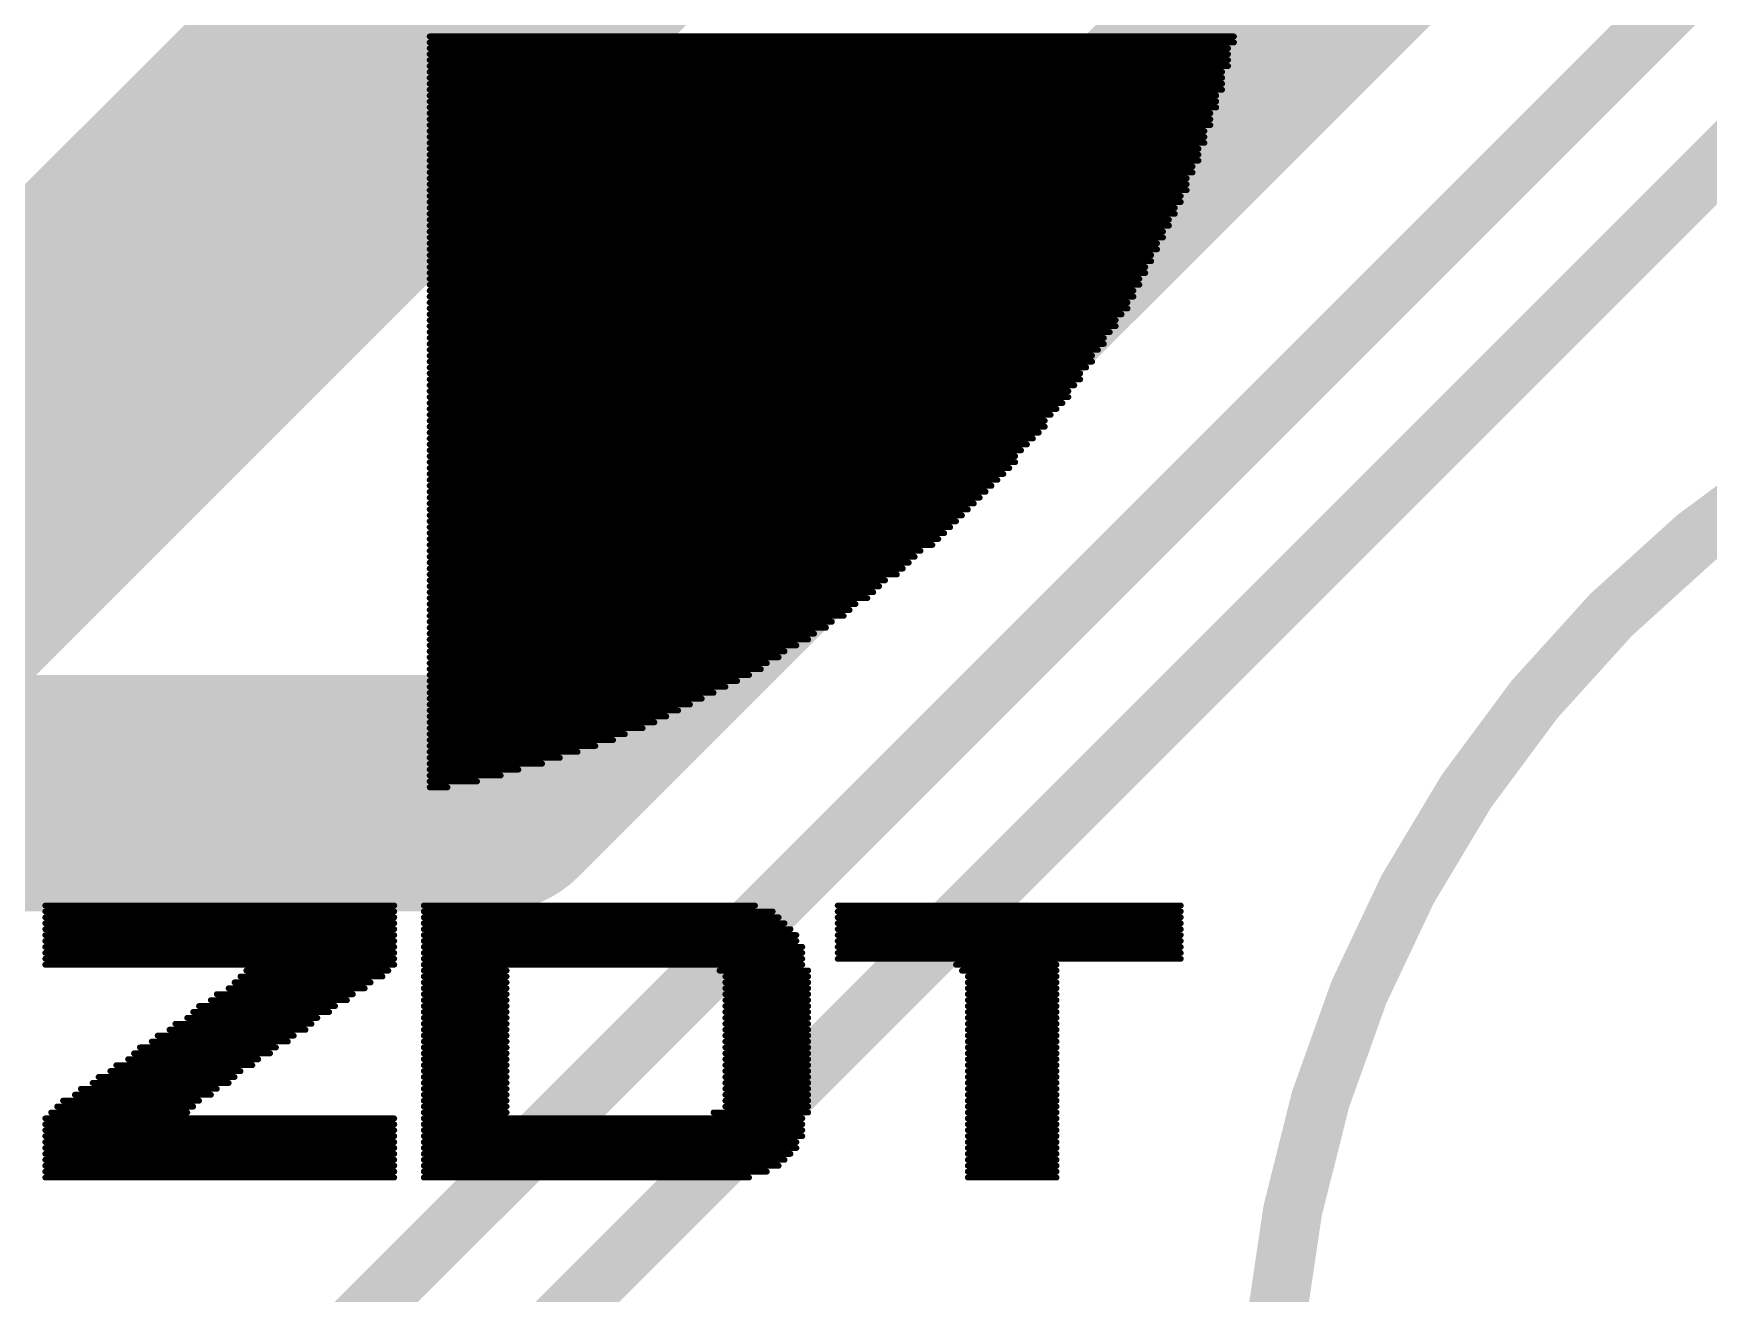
# Model space of a CAD drawing. Extents: x 1012 to 1122, y 1012 to 1122.
# Drawn here: x 1106.47 to 1113.67, y 1017.41 to 1022.82 of the extents above; entities that cross this region are included whole.
import ezdxf

# ---------------------------------------------------------------- set-up
doc = ezdxf.new("R2010")
doc.units = 0
doc.layers.get('0').update_dxf_attribs({"linetype": 'CONTINUOUS'})
for name, color, linetype in [('BOTTOMLAYER', 5, 'CONTINUOUS'), ('TOPLAYER', 1, 'CONTINUOUS'), ('TOPOVERLAY', 2, 'CONTINUOUS')]:
    doc.layers.add(name, color=color, linetype=linetype)

# ---------------------------------------------------------------- blocks, each defined once
blk = doc.blocks.new('LOGO_295')
at = {"layer": 'TOPOVERLAY', "const_width": 0.0254}
for points in [[(1.3716, -0.1778), (4.826, -0.1778)], [(1.3716, -0.2032), (4.826, -0.2032)], [(1.3716, -0.2286), (4.8006, -0.2286)], [(1.3716, -0.254), (4.8006, -0.254)], [(1.3716, -0.2794), (4.8006, -0.2794)], [(1.3716, -0.3048), (4.8006, -0.3048)], [(1.3716, -0.3302), (4.7752, -0.3302)], [(1.3716, -0.3556), (4.7752, -0.3556)], [(1.3716, -0.381), (4.7752, -0.381)], [(1.3716, -0.4064), (4.7752, -0.4064)], [(1.3716, -0.4318), (4.7498, -0.4318)], [(1.3716, -0.4572), (4.7498, -0.4572)], [(1.3716, -0.4826), (4.7498, -0.4826)], [(1.3716, -0.508), (4.7244, -0.508)], [(1.3716, -0.5334), (4.7244, -0.5334)], [(1.3716, -0.5588), (4.7244, -0.5588)], [(1.3716, -0.5842), (4.699, -0.5842)], [(1.3716, -0.6096), (4.699, -0.6096)], [(1.3716, -0.635), (4.699, -0.635)], [(1.3716, -0.6604), (4.6736, -0.6604)], [(1.3716, -0.6858), (4.6736, -0.6858)], [(1.3716, -0.7112), (4.6736, -0.7112)], [(1.3716, -0.7366), (4.6482, -0.7366)], [(1.3716, -0.762), (4.6482, -0.762)], [(1.3716, -0.7874), (4.6228, -0.7874)], [(1.3716, -0.8128), (4.6228, -0.8128)], [(1.3716, -0.8382), (4.6228, -0.8382)], [(1.3716, -0.8636), (4.5974, -0.8636)], [(1.3716, -0.889), (4.5974, -0.889)], [(1.3716, -0.9144), (4.572, -0.9144)], [(1.3716, -0.9398), (4.572, -0.9398)], [(1.3716, -0.9652), (4.5466, -0.9652)], [(1.3716, -0.9906), (4.5466, -0.9906)], [(1.3716, -1.016), (4.5212, -1.016)], [(1.3716, -1.0414), (4.5212, -1.0414)], [(1.3716, -1.0668), (4.4958, -1.0668)], [(1.3716, -1.0922), (4.4958, -1.0922)], [(1.3716, -1.1176), (4.4704, -1.1176)], [(1.3716, -1.143), (4.4704, -1.143)], [(1.3716, -1.1684), (4.445, -1.1684)], [(1.3716, -1.1938), (4.445, -1.1938)], [(1.3716, -1.2192), (4.4196, -1.2192)], [(1.3716, -1.2446), (4.4196, -1.2446)], [(1.3716, -1.27), (4.3942, -1.27)], [(1.3716, -1.2954), (4.3942, -1.2954)], [(1.3716, -1.3208), (4.3688, -1.3208)], [(1.3716, -1.3462), (4.3688, -1.3462)], [(1.3716, -1.3716), (4.3434, -1.3716)], [(1.3716, -1.397), (4.318, -1.397)], [(1.3716, -1.4224), (4.318, -1.4224)], [(1.3716, -1.4478), (4.2926, -1.4478)], [(1.3716, -1.4732), (4.2672, -1.4732)], [(1.3716, -1.4986), (4.2672, -1.4986)], [(1.3716, -1.524), (4.2418, -1.524)], [(1.3716, -1.5494), (4.2164, -1.5494)], [(1.3716, -1.5748), (4.2164, -1.5748)], [(1.3716, -1.6002), (4.191, -1.6002)], [(1.3716, -1.6256), (4.1656, -1.6256)], [(1.3716, -1.651), (4.1656, -1.651)], [(1.3716, -1.6764), (4.1402, -1.6764)], [(1.3716, -1.7018), (4.1148, -1.7018)], [(1.3716, -1.7272), (4.1148, -1.7272)], [(1.3716, -1.7526), (4.0894, -1.7526)], [(1.3716, -1.778), (4.064, -1.778)], [(1.3716, -1.8034), (4.0386, -1.8034)], [(1.3716, -1.8288), (4.0132, -1.8288)], [(1.3716, -1.8542), (4.0132, -1.8542)], [(1.3716, -1.8796), (3.9878, -1.8796)], [(1.3716, -1.905), (3.9624, -1.905)], [(1.3716, -1.9304), (3.937, -1.9304)], [(1.3716, -1.9558), (3.9116, -1.9558)], [(1.3716, -1.9812), (3.8862, -1.9812)], [(1.3716, -2.0066), (3.8862, -2.0066)], [(1.3716, -2.032), (3.8608, -2.032)], [(1.3716, -2.0574), (3.8354, -2.0574)], [(1.3716, -2.0828), (3.81, -2.0828)], [(1.3716, -2.1082), (3.7846, -2.1082)], [(1.3716, -2.1336), (3.7592, -2.1336)], [(1.3716, -2.159), (3.7338, -2.159)], [(1.3716, -2.1844), (3.7084, -2.1844)], [(1.3716, -2.2098), (3.683, -2.2098)], [(1.3716, -2.2352), (3.6576, -2.2352)], [(1.3716, -2.2606), (3.6322, -2.2606)], [(1.3716, -2.286), (3.6068, -2.286)], [(1.3716, -2.3114), (3.5814, -2.3114)], [(1.3716, -2.3368), (3.556, -2.3368)], [(1.3716, -2.3622), (3.5306, -2.3622)], [(1.3716, -2.3876), (3.4798, -2.3876)], [(1.3716, -2.413), (3.4544, -2.413)], [(1.3716, -2.4384), (3.429, -2.4384)], [(1.3716, -2.4638), (3.4036, -2.4638)], [(1.3716, -2.4892), (3.3782, -2.4892)], [(1.3716, -2.5146), (3.3274, -2.5146)], [(1.3716, -2.54), (3.302, -2.54)], [(1.3716, -2.5654), (3.2766, -2.5654)], [(1.3716, -2.5908), (3.2512, -2.5908)], [(1.3716, -2.6162), (3.2004, -2.6162)], [(1.3716, -2.6416), (3.175, -2.6416)], [(1.3716, -2.667), (3.1496, -2.667)], [(1.3716, -2.6924), (3.0988, -2.6924)], [(1.3716, -2.7178), (3.0734, -2.7178)], [(1.3716, -2.7432), (3.0226, -2.7432)], [(1.3716, -2.7686), (2.9972, -2.7686)], [(1.3716, -2.794), (2.9464, -2.794)], [(1.3716, -2.8194), (2.8956, -2.8194)], [(1.3716, -2.8448), (2.8702, -2.8448)], [(1.3716, -2.8702), (2.8194, -2.8702)], [(1.3716, -2.8956), (2.794, -2.8956)], [(1.3716, -2.921), (2.7432, -2.921)], [(1.3716, -2.9464), (2.6924, -2.9464)], [(1.3716, -2.9718), (2.6416, -2.9718)], [(1.3716, -2.9972), (2.5908, -2.9972)], [(1.3716, -3.0226), (2.54, -3.0226)], [(1.3716, -3.048), (2.4892, -3.048)], [(1.3716, -3.0734), (2.4384, -3.0734)], [(1.3716, -3.0988), (2.3876, -3.0988)], [(1.3716, -3.1242), (2.3368, -3.1242)], [(1.3716, -3.1496), (2.286, -3.1496)], [(1.3716, -3.175), (2.2098, -3.175)], [(1.3716, -3.2004), (2.159, -3.2004)], [(1.3716, -3.2258), (2.0828, -3.2258)], [(1.3716, -3.2512), (2.0066, -3.2512)], [(1.3716, -3.2766), (1.9304, -3.2766)], [(1.3716, -3.302), (1.8542, -3.302)], [(1.3716, -3.3274), (1.7526, -3.3274)], [(1.3716, -3.3528), (1.6764, -3.3528)], [(1.3716, -3.3782), (1.5748, -3.3782)], [(1.3716, -3.4036), (1.4478, -3.4036)], [(-0.2794, -3.9116), (1.2192, -3.9116)], [(-0.2794, -3.937), (1.2192, -3.937)], [(-0.2794, -3.9624), (1.2192, -3.9624)], [(1.3462, -3.9116), (2.7686, -3.9116)], [(1.3462, -3.937), (2.8448, -3.937)], [(1.3462, -3.9624), (2.8702, -3.9624)], [(3.1242, -3.9116), (4.5974, -3.9116)], [(3.1242, -3.937), (4.5974, -3.937)], [(3.1242, -3.9624), (4.5974, -3.9624)], [(-0.2794, -3.9878), (1.2192, -3.9878)], [(-0.2794, -4.0132), (1.2192, -4.0132)], [(-0.2794, -4.0386), (1.2192, -4.0386)], [(1.3462, -3.9878), (2.8956, -3.9878)], [(1.3462, -4.0132), (2.921, -4.0132)], [(1.3462, -4.0386), (2.9464, -4.0386)], [(3.1242, -3.9878), (4.5974, -3.9878)], [(3.1242, -4.0132), (4.5974, -4.0132)], [(3.1242, -4.0386), (4.5974, -4.0386)], [(-0.2794, -4.064), (1.2192, -4.064)], [(-0.2794, -4.0894), (1.2192, -4.0894)], [(1.3462, -4.064), (2.9464, -4.064)], [(1.3462, -4.0894), (2.9718, -4.0894)], [(3.1242, -4.064), (4.5974, -4.064)], [(3.1242, -4.0894), (4.5974, -4.0894)], [(-0.2794, -4.1148), (1.2192, -4.1148)], [(-0.2794, -4.1402), (1.2192, -4.1402)], [(-0.2794, -4.1656), (1.2192, -4.1656)], [(1.3462, -4.1148), (2.9718, -4.1148)], [(1.3462, -4.1402), (2.9718, -4.1402)], [(1.3462, -4.1656), (2.9718, -4.1656)], [(3.1242, -4.1148), (4.5974, -4.1148)], [(3.1242, -4.1402), (4.5974, -4.1402)], [(3.6322, -4.1656), (4.064, -4.1656)], [(0.5334, -4.2418), (1.1176, -4.2418)], [(0.5588, -4.2164), (1.1684, -4.2164)], [(0.5842, -4.191), (1.1938, -4.191)], [(1.3462, -4.191), (1.7018, -4.191)], [(1.3462, -4.2164), (1.7018, -4.2164)], [(1.3462, -4.2418), (1.7018, -4.2418)], [(2.6162, -4.191), (2.9972, -4.191)], [(2.6416, -4.2164), (2.9972, -4.2164)], [(2.6416, -4.2418), (2.9972, -4.2418)], [(3.6576, -4.191), (4.064, -4.191)], [(3.683, -4.2164), (4.064, -4.2164)], [(3.683, -4.2418), (4.064, -4.2418)], [(0.4318, -4.318), (1.016, -4.318)], [(0.4572, -4.2926), (1.0414, -4.2926)], [(0.508, -4.2672), (1.0922, -4.2672)], [(1.3462, -4.2672), (1.7018, -4.2672)], [(1.3462, -4.2926), (1.7018, -4.2926)], [(1.3462, -4.318), (1.7018, -4.318)], [(2.6416, -4.2672), (2.9972, -4.2672)], [(2.6416, -4.2926), (2.9972, -4.2926)], [(2.6416, -4.318), (2.9972, -4.318)], [(3.683, -4.2672), (4.064, -4.2672)], [(3.683, -4.2926), (4.064, -4.2926)], [(3.683, -4.318), (4.064, -4.318)], [(0.3302, -4.3942), (0.889, -4.3942)], [(0.3556, -4.3688), (0.9398, -4.3688)], [(0.381, -4.3434), (0.9652, -4.3434)], [(1.3462, -4.3434), (1.7018, -4.3434)], [(1.3462, -4.3688), (1.7018, -4.3688)], [(1.3462, -4.3942), (1.7018, -4.3942)], [(2.6416, -4.3434), (2.9972, -4.3434)], [(2.6416, -4.3688), (2.9972, -4.3688)], [(2.6416, -4.3942), (2.9972, -4.3942)], [(3.683, -4.3434), (4.064, -4.3434)], [(3.683, -4.3688), (4.064, -4.3688)], [(3.683, -4.3942), (4.064, -4.3942)], [(0.2032, -4.4704), (0.7874, -4.4704)], [(0.254, -4.445), (0.8382, -4.445)], [(0.2794, -4.4196), (0.8636, -4.4196)], [(1.3462, -4.4196), (1.7018, -4.4196)], [(1.3462, -4.445), (1.7018, -4.445)], [(1.3462, -4.4704), (1.7018, -4.4704)], [(2.6416, -4.4196), (2.9972, -4.4196)], [(2.6416, -4.445), (2.9972, -4.445)], [(2.6416, -4.4704), (2.9972, -4.4704)], [(3.683, -4.4196), (4.064, -4.4196)], [(3.683, -4.445), (4.064, -4.445)], [(3.683, -4.4704), (4.064, -4.4704)], [(0.127, -4.5212), (0.7112, -4.5212)], [(0.1778, -4.4958), (0.762, -4.4958)], [(1.3462, -4.4958), (1.7018, -4.4958)], [(1.3462, -4.5212), (1.7018, -4.5212)], [(2.6416, -4.4958), (2.9972, -4.4958)], [(2.6416, -4.5212), (2.9972, -4.5212)], [(3.683, -4.4958), (4.064, -4.4958)], [(3.683, -4.5212), (4.064, -4.5212)], [(0.0254, -4.5974), (0.6096, -4.5974)], [(0.0762, -4.572), (0.635, -4.572)], [(0.1016, -4.5466), (0.6858, -4.5466)], [(1.3462, -4.5466), (1.7018, -4.5466)], [(1.3462, -4.572), (1.7018, -4.572)], [(1.3462, -4.5974), (1.7018, -4.5974)], [(2.6416, -4.5466), (2.9972, -4.5466)], [(2.6416, -4.572), (2.9972, -4.572)], [(2.6416, -4.5974), (2.9972, -4.5974)], [(3.683, -4.5466), (4.064, -4.5466)], [(3.683, -4.572), (4.064, -4.572)], [(3.683, -4.5974), (4.064, -4.5974)], [(-0.0762, -4.6736), (0.508, -4.6736)], [(-0.0508, -4.6482), (0.5334, -4.6482)], [(0, -4.6228), (0.5588, -4.6228)], [(1.3462, -4.6228), (1.7018, -4.6228)], [(1.3462, -4.6482), (1.7018, -4.6482)], [(1.3462, -4.6736), (1.7018, -4.6736)], [(2.6416, -4.6228), (2.9972, -4.6228)], [(2.6416, -4.6482), (2.9972, -4.6482)], [(2.6416, -4.6736), (2.9972, -4.6736)], [(3.683, -4.6228), (4.064, -4.6228)], [(3.683, -4.6482), (4.064, -4.6482)], [(3.683, -4.6736), (4.064, -4.6736)], [(-0.2032, -4.7498), (0.381, -4.7498)], [(-0.1524, -4.7244), (0.4318, -4.7244)], [(-0.127, -4.699), (0.4572, -4.699)], [(1.3462, -4.699), (1.7018, -4.699)], [(1.3462, -4.7244), (1.7018, -4.7244)], [(1.3462, -4.7498), (1.7018, -4.7498)], [(2.6416, -4.699), (2.9972, -4.699)], [(2.6416, -4.7244), (2.9972, -4.7244)], [(2.6416, -4.7498), (2.9972, -4.7498)], [(3.683, -4.699), (4.064, -4.699)], [(3.683, -4.7244), (4.064, -4.7244)], [(3.683, -4.7498), (4.064, -4.7498)], [(-0.2794, -4.826), (1.2192, -4.826)], [(-0.254, -4.8006), (0.3302, -4.8006)], [(-0.2286, -4.7752), (0.3556, -4.7752)], [(1.3462, -4.7752), (1.7018, -4.7752)], [(1.3462, -4.8006), (1.7018, -4.8006)], [(1.3462, -4.826), (2.9718, -4.826)], [(2.5908, -4.8006), (2.9972, -4.8006)], [(2.6416, -4.7752), (2.9972, -4.7752)], [(3.683, -4.7752), (4.064, -4.7752)], [(3.683, -4.8006), (4.064, -4.8006)], [(3.683, -4.826), (4.064, -4.826)], [(-0.2794, -4.8514), (1.2192, -4.8514)], [(-0.2794, -4.8768), (1.2192, -4.8768)], [(-0.2794, -4.9022), (1.2192, -4.9022)], [(1.3462, -4.8514), (2.9718, -4.8514)], [(1.3462, -4.8768), (2.9718, -4.8768)], [(1.3462, -4.9022), (2.9718, -4.9022)], [(3.683, -4.8514), (4.064, -4.8514)], [(3.683, -4.8768), (4.064, -4.8768)], [(3.683, -4.9022), (4.064, -4.9022)], [(-0.2794, -4.9276), (1.2192, -4.9276)], [(-0.2794, -4.953), (1.2192, -4.953)], [(1.3462, -4.9276), (2.9464, -4.9276)], [(1.3462, -4.953), (2.9464, -4.953)], [(3.683, -4.9276), (4.064, -4.9276)], [(3.683, -4.953), (4.064, -4.953)], [(-0.2794, -4.9784), (1.2192, -4.9784)], [(-0.2794, -5.0038), (1.2192, -5.0038)], [(-0.2794, -5.0292), (1.2192, -5.0292)], [(1.3462, -4.9784), (2.921, -4.9784)], [(1.3462, -5.0038), (2.8956, -5.0038)], [(1.3462, -5.0292), (2.8702, -5.0292)], [(3.683, -4.9784), (4.064, -4.9784)], [(3.683, -5.0038), (4.064, -5.0038)], [(3.683, -5.0292), (4.064, -5.0292)], [(-0.2794, -5.0546), (1.2192, -5.0546)], [(-0.2794, -5.08), (1.2192, -5.08)], [(1.3462, -5.0546), (2.8194, -5.0546)], [(1.3462, -5.08), (2.7432, -5.08)], [(3.683, -5.0546), (4.064, -5.0546)], [(3.683, -5.08), (4.064, -5.08)]]:
    blk.add_lwpolyline(points, dxfattribs=at)
at = {"layer": 'TOPOVERLAY', "const_width": 0.0127}
for points in [[(1.36525, -0.1778, 1), (1.37795, -0.1778, 1)], [(1.36525, -0.2032, 1), (1.37795, -0.2032, 1)], [(4.81965, -0.1778, 1), (4.83235, -0.1778, 1)], [(4.81965, -0.2032, 1), (4.83235, -0.2032, 1)], [(1.36525, -0.2286, 1), (1.37795, -0.2286, 1)], [(1.36525, -0.254, 1), (1.37795, -0.254, 1)], [(1.36525, -0.2794, 1), (1.37795, -0.2794, 1)], [(4.79425, -0.2286, 1), (4.80695, -0.2286, 1)], [(4.79425, -0.254, 1), (4.80695, -0.254, 1)], [(4.79425, -0.2794, 1), (4.80695, -0.2794, 1)], [(1.36525, -0.3048, 1), (1.37795, -0.3048, 1)], [(1.36525, -0.3302, 1), (1.37795, -0.3302, 1)], [(1.36525, -0.3556, 1), (1.37795, -0.3556, 1)], [(4.76885, -0.3302, 1), (4.78155, -0.3302, 1)], [(4.76885, -0.3556, 1), (4.78155, -0.3556, 1)], [(4.79425, -0.3048, 1), (4.80695, -0.3048, 1)], [(1.36525, -0.381, 1), (1.37795, -0.381, 1)], [(1.36525, -0.4064, 1), (1.37795, -0.4064, 1)], [(1.36525, -0.4318, 1), (1.37795, -0.4318, 1)], [(4.74345, -0.4318, 1), (4.75615, -0.4318, 1)], [(4.76885, -0.381, 1), (4.78155, -0.381, 1)], [(4.76885, -0.4064, 1), (4.78155, -0.4064, 1)], [(1.36525, -0.4572, 1), (1.37795, -0.4572, 1)], [(1.36525, -0.4826, 1), (1.37795, -0.4826, 1)], [(1.36525, -0.508, 1), (1.37795, -0.508, 1)], [(4.71805, -0.508, 1), (4.73075, -0.508, 1)], [(4.74345, -0.4572, 1), (4.75615, -0.4572, 1)], [(4.74345, -0.4826, 1), (4.75615, -0.4826, 1)], [(1.36525, -0.5334, 1), (1.37795, -0.5334, 1)], [(1.36525, -0.5588, 1), (1.37795, -0.5588, 1)], [(1.36525, -0.5842, 1), (1.37795, -0.5842, 1)], [(4.69265, -0.5842, 1), (4.70535, -0.5842, 1)], [(4.71805, -0.5334, 1), (4.73075, -0.5334, 1)], [(4.71805, -0.5588, 1), (4.73075, -0.5588, 1)], [(1.36525, -0.6096, 1), (1.37795, -0.6096, 1)], [(1.36525, -0.635, 1), (1.37795, -0.635, 1)], [(4.69265, -0.6096, 1), (4.70535, -0.6096, 1)], [(4.69265, -0.635, 1), (4.70535, -0.635, 1)], [(1.36525, -0.6604, 1), (1.37795, -0.6604, 1)], [(1.36525, -0.6858, 1), (1.37795, -0.6858, 1)], [(1.36525, -0.7112, 1), (1.37795, -0.7112, 1)], [(4.66725, -0.6604, 1), (4.67995, -0.6604, 1)], [(4.66725, -0.6858, 1), (4.67995, -0.6858, 1)], [(4.66725, -0.7112, 1), (4.67995, -0.7112, 1)], [(1.36525, -0.7366, 1), (1.37795, -0.7366, 1)], [(1.36525, -0.762, 1), (1.37795, -0.762, 1)], [(1.36525, -0.7874, 1), (1.37795, -0.7874, 1)], [(4.61645, -0.7874, 1), (4.62915, -0.7874, 1)], [(4.64185, -0.7366, 1), (4.65455, -0.7366, 1)], [(4.64185, -0.762, 1), (4.65455, -0.762, 1)], [(1.36525, -0.8128, 1), (1.37795, -0.8128, 1)], [(1.36525, -0.8382, 1), (1.37795, -0.8382, 1)], [(1.36525, -0.8636, 1), (1.37795, -0.8636, 1)], [(4.59105, -0.8636, 1), (4.60375, -0.8636, 1)], [(4.61645, -0.8128, 1), (4.62915, -0.8128, 1)], [(4.61645, -0.8382, 1), (4.62915, -0.8382, 1)], [(1.36525, -0.889, 1), (1.37795, -0.889, 1)], [(1.36525, -0.9144, 1), (1.37795, -0.9144, 1)], [(1.36525, -0.9398, 1), (1.37795, -0.9398, 1)], [(4.56565, -0.9144, 1), (4.57835, -0.9144, 1)], [(4.56565, -0.9398, 1), (4.57835, -0.9398, 1)], [(4.59105, -0.889, 1), (4.60375, -0.889, 1)], [(1.36525, -0.9652, 1), (1.37795, -0.9652, 1)], [(1.36525, -0.9906, 1), (1.37795, -0.9906, 1)], [(1.36525, -1.016, 1), (1.37795, -1.016, 1)], [(4.51485, -1.016, 1), (4.52755, -1.016, 1)], [(4.54025, -0.9652, 1), (4.55295, -0.9652, 1)], [(4.54025, -0.9906, 1), (4.55295, -0.9906, 1)], [(1.36525, -1.0414, 1), (1.37795, -1.0414, 1)], [(1.36525, -1.0668, 1), (1.37795, -1.0668, 1)], [(4.48945, -1.0668, 1), (4.50215, -1.0668, 1)], [(4.51485, -1.0414, 1), (4.52755, -1.0414, 1)], [(1.36525, -1.0922, 1), (1.37795, -1.0922, 1)], [(1.36525, -1.1176, 1), (1.37795, -1.1176, 1)], [(1.36525, -1.143, 1), (1.37795, -1.143, 1)], [(4.46405, -1.1176, 1), (4.47675, -1.1176, 1)], [(4.46405, -1.143, 1), (4.47675, -1.143, 1)], [(4.48945, -1.0922, 1), (4.50215, -1.0922, 1)], [(1.36525, -1.1684, 1), (1.37795, -1.1684, 1)], [(1.36525, -1.1938, 1), (1.37795, -1.1938, 1)], [(1.36525, -1.2192, 1), (1.37795, -1.2192, 1)], [(4.41325, -1.2192, 1), (4.42595, -1.2192, 1)], [(4.43865, -1.1684, 1), (4.45135, -1.1684, 1)], [(4.43865, -1.1938, 1), (4.45135, -1.1938, 1)], [(1.36525, -1.2446, 1), (1.37795, -1.2446, 1)], [(1.36525, -1.27, 1), (1.37795, -1.27, 1)], [(1.36525, -1.2954, 1), (1.37795, -1.2954, 1)], [(4.38785, -1.27, 1), (4.40055, -1.27, 1)], [(4.38785, -1.2954, 1), (4.40055, -1.2954, 1)], [(4.41325, -1.2446, 1), (4.42595, -1.2446, 1)], [(1.36525, -1.3208, 1), (1.37795, -1.3208, 1)], [(1.36525, -1.3462, 1), (1.37795, -1.3462, 1)], [(1.36525, -1.3716, 1), (1.37795, -1.3716, 1)], [(4.33705, -1.3716, 1), (4.34975, -1.3716, 1)], [(4.36245, -1.3208, 1), (4.37515, -1.3208, 1)], [(4.36245, -1.3462, 1), (4.37515, -1.3462, 1)], [(1.36525, -1.397, 1), (1.37795, -1.397, 1)], [(1.36525, -1.4224, 1), (1.37795, -1.4224, 1)], [(1.36525, -1.4478, 1), (1.37795, -1.4478, 1)], [(4.28625, -1.4478, 1), (4.29895, -1.4478, 1)], [(4.31165, -1.397, 1), (4.32435, -1.397, 1)], [(4.31165, -1.4224, 1), (4.32435, -1.4224, 1)], [(1.36525, -1.4732, 1), (1.37795, -1.4732, 1)], [(1.36525, -1.4986, 1), (1.37795, -1.4986, 1)], [(4.26085, -1.4732, 1), (4.27355, -1.4732, 1)], [(4.26085, -1.4986, 1), (4.27355, -1.4986, 1)], [(1.36525, -1.524, 1), (1.37795, -1.524, 1)], [(1.36525, -1.5494, 1), (1.37795, -1.5494, 1)], [(1.36525, -1.5748, 1), (1.37795, -1.5748, 1)], [(4.21005, -1.5494, 1), (4.22275, -1.5494, 1)], [(4.21005, -1.5748, 1), (4.22275, -1.5748, 1)], [(4.23545, -1.524, 1), (4.24815, -1.524, 1)], [(1.36525, -1.6002, 1), (1.37795, -1.6002, 1)], [(1.36525, -1.6256, 1), (1.37795, -1.6256, 1)], [(1.36525, -1.651, 1), (1.37795, -1.651, 1)], [(4.15925, -1.6256, 1), (4.17195, -1.6256, 1)], [(4.15925, -1.651, 1), (4.17195, -1.651, 1)], [(4.18465, -1.6002, 1), (4.19735, -1.6002, 1)], [(1.36525, -1.6764, 1), (1.37795, -1.6764, 1)], [(1.36525, -1.7018, 1), (1.37795, -1.7018, 1)], [(1.36525, -1.7272, 1), (1.37795, -1.7272, 1)], [(4.10845, -1.7018, 1), (4.12115, -1.7018, 1)], [(4.10845, -1.7272, 1), (4.12115, -1.7272, 1)], [(4.13385, -1.6764, 1), (4.14655, -1.6764, 1)], [(1.36525, -1.7526, 1), (1.37795, -1.7526, 1)], [(1.36525, -1.778, 1), (1.37795, -1.778, 1)], [(1.36525, -1.8034, 1), (1.37795, -1.8034, 1)], [(4.03225, -1.8034, 1), (4.04495, -1.8034, 1)], [(4.05765, -1.778, 1), (4.07035, -1.778, 1)], [(4.08305, -1.7526, 1), (4.09575, -1.7526, 1)], [(1.36525, -1.8288, 1), (1.37795, -1.8288, 1)], [(1.36525, -1.8542, 1), (1.37795, -1.8542, 1)], [(1.36525, -1.8796, 1), (1.37795, -1.8796, 1)], [(3.98145, -1.8796, 1), (3.99415, -1.8796, 1)], [(4.00685, -1.8288, 1), (4.01955, -1.8288, 1)], [(4.00685, -1.8542, 1), (4.01955, -1.8542, 1)], [(1.36525, -1.905, 1), (1.37795, -1.905, 1)], [(1.36525, -1.9304, 1), (1.37795, -1.9304, 1)], [(3.93065, -1.9304, 1), (3.94335, -1.9304, 1)], [(3.95605, -1.905, 1), (3.96875, -1.905, 1)], [(1.36525, -1.9558, 1), (1.37795, -1.9558, 1)], [(1.36525, -1.9812, 1), (1.37795, -1.9812, 1)], [(1.36525, -2.0066, 1), (1.37795, -2.0066, 1)], [(3.87985, -1.9812, 1), (3.89255, -1.9812, 1)], [(3.87985, -2.0066, 1), (3.89255, -2.0066, 1)], [(3.90525, -1.9558, 1), (3.91795, -1.9558, 1)], [(1.36525, -2.032, 1), (1.37795, -2.032, 1)], [(1.36525, -2.0574, 1), (1.37795, -2.0574, 1)], [(1.36525, -2.0828, 1), (1.37795, -2.0828, 1)], [(3.80365, -2.0828, 1), (3.81635, -2.0828, 1)], [(3.82905, -2.0574, 1), (3.84175, -2.0574, 1)], [(3.85445, -2.032, 1), (3.86715, -2.032, 1)], [(1.36525, -2.1082, 1), (1.37795, -2.1082, 1)], [(1.36525, -2.1336, 1), (1.37795, -2.1336, 1)], [(1.36525, -2.159, 1), (1.37795, -2.159, 1)], [(3.72745, -2.159, 1), (3.74015, -2.159, 1)], [(3.75285, -2.1336, 1), (3.76555, -2.1336, 1)], [(3.77825, -2.1082, 1), (3.79095, -2.1082, 1)], [(1.36525, -2.1844, 1), (1.37795, -2.1844, 1)], [(1.36525, -2.2098, 1), (1.37795, -2.2098, 1)], [(1.36525, -2.2352, 1), (1.37795, -2.2352, 1)], [(3.65125, -2.2352, 1), (3.66395, -2.2352, 1)], [(3.67665, -2.2098, 1), (3.68935, -2.2098, 1)], [(3.70205, -2.1844, 1), (3.71475, -2.1844, 1)], [(1.36525, -2.2606, 1), (1.37795, -2.2606, 1)], [(1.36525, -2.286, 1), (1.37795, -2.286, 1)], [(1.36525, -2.3114, 1), (1.37795, -2.3114, 1)], [(3.57505, -2.3114, 1), (3.58775, -2.3114, 1)], [(3.60045, -2.286, 1), (3.61315, -2.286, 1)], [(3.62585, -2.2606, 1), (3.63855, -2.2606, 1)], [(1.36525, -2.3368, 1), (1.37795, -2.3368, 1)], [(1.36525, -2.3622, 1), (1.37795, -2.3622, 1)], [(3.52425, -2.3622, 1), (3.53695, -2.3622, 1)], [(3.54965, -2.3368, 1), (3.56235, -2.3368, 1)], [(1.36525, -2.3876, 1), (1.37795, -2.3876, 1)], [(1.36525, -2.413, 1), (1.37795, -2.413, 1)], [(1.36525, -2.4384, 1), (1.37795, -2.4384, 1)], [(3.42265, -2.4384, 1), (3.43535, -2.4384, 1)], [(3.44805, -2.413, 1), (3.46075, -2.413, 1)], [(3.47345, -2.3876, 1), (3.48615, -2.3876, 1)], [(1.36525, -2.4638, 1), (1.37795, -2.4638, 1)], [(1.36525, -2.4892, 1), (1.37795, -2.4892, 1)], [(1.36525, -2.5146, 1), (1.37795, -2.5146, 1)], [(3.32105, -2.5146, 1), (3.33375, -2.5146, 1)], [(3.37185, -2.4892, 1), (3.38455, -2.4892, 1)], [(3.39725, -2.4638, 1), (3.40995, -2.4638, 1)], [(1.36525, -2.54, 1), (1.37795, -2.54, 1)], [(1.36525, -2.5654, 1), (1.37795, -2.5654, 1)], [(1.36525, -2.5908, 1), (1.37795, -2.5908, 1)], [(3.24485, -2.5908, 1), (3.25755, -2.5908, 1)], [(3.27025, -2.5654, 1), (3.28295, -2.5654, 1)], [(3.29565, -2.54, 1), (3.30835, -2.54, 1)], [(1.36525, -2.6162, 1), (1.37795, -2.6162, 1)], [(1.36525, -2.6416, 1), (1.37795, -2.6416, 1)], [(1.36525, -2.667, 1), (1.37795, -2.667, 1)], [(3.14325, -2.667, 1), (3.15595, -2.667, 1)], [(3.16865, -2.6416, 1), (3.18135, -2.6416, 1)], [(3.19405, -2.6162, 1), (3.20675, -2.6162, 1)], [(1.36525, -2.6924, 1), (1.37795, -2.6924, 1)], [(1.36525, -2.7178, 1), (1.37795, -2.7178, 1)], [(1.36525, -2.7432, 1), (1.37795, -2.7432, 1)], [(3.01625, -2.7432, 1), (3.02895, -2.7432, 1)], [(3.06705, -2.7178, 1), (3.07975, -2.7178, 1)], [(3.09245, -2.6924, 1), (3.10515, -2.6924, 1)], [(1.36525, -2.7686, 1), (1.37795, -2.7686, 1)], [(1.36525, -2.794, 1), (1.37795, -2.794, 1)], [(2.94005, -2.794, 1), (2.95275, -2.794, 1)], [(2.99085, -2.7686, 1), (3.00355, -2.7686, 1)], [(1.36525, -2.8194, 1), (1.37795, -2.8194, 1)], [(1.36525, -2.8448, 1), (1.37795, -2.8448, 1)], [(1.36525, -2.8702, 1), (1.37795, -2.8702, 1)], [(2.81305, -2.8702, 1), (2.82575, -2.8702, 1)], [(2.86385, -2.8448, 1), (2.87655, -2.8448, 1)], [(2.88925, -2.8194, 1), (2.90195, -2.8194, 1)], [(1.36525, -2.8956, 1), (1.37795, -2.8956, 1)], [(1.36525, -2.921, 1), (1.37795, -2.921, 1)], [(1.36525, -2.9464, 1), (1.37795, -2.9464, 1)], [(2.68605, -2.9464, 1), (2.69875, -2.9464, 1)], [(2.73685, -2.921, 1), (2.74955, -2.921, 1)], [(2.78765, -2.8956, 1), (2.80035, -2.8956, 1)], [(1.36525, -2.9718, 1), (1.37795, -2.9718, 1)], [(1.36525, -2.9972, 1), (1.37795, -2.9972, 1)], [(1.36525, -3.0226, 1), (1.37795, -3.0226, 1)], [(2.53365, -3.0226, 1), (2.54635, -3.0226, 1)], [(2.58445, -2.9972, 1), (2.59715, -2.9972, 1)], [(2.63525, -2.9718, 1), (2.64795, -2.9718, 1)], [(1.36525, -3.048, 1), (1.37795, -3.048, 1)], [(1.36525, -3.0734, 1), (1.37795, -3.0734, 1)], [(1.36525, -3.0988, 1), (1.37795, -3.0988, 1)], [(2.38125, -3.0988, 1), (2.39395, -3.0988, 1)], [(2.43205, -3.0734, 1), (2.44475, -3.0734, 1)], [(2.48285, -3.048, 1), (2.49555, -3.048, 1)], [(1.36525, -3.1242, 1), (1.37795, -3.1242, 1)], [(1.36525, -3.1496, 1), (1.37795, -3.1496, 1)], [(1.36525, -3.175, 1), (1.37795, -3.175, 1)], [(2.20345, -3.175, 1), (2.21615, -3.175, 1)], [(2.27965, -3.1496, 1), (2.29235, -3.1496, 1)], [(2.33045, -3.1242, 1), (2.34315, -3.1242, 1)], [(1.36525, -3.2004, 1), (1.37795, -3.2004, 1)], [(1.36525, -3.2258, 1), (1.37795, -3.2258, 1)], [(2.07645, -3.2258, 1), (2.08915, -3.2258, 1)], [(2.15265, -3.2004, 1), (2.16535, -3.2004, 1)], [(1.36525, -3.2512, 1), (1.37795, -3.2512, 1)], [(1.36525, -3.2766, 1), (1.37795, -3.2766, 1)], [(1.36525, -3.302, 1), (1.37795, -3.302, 1)], [(1.84785, -3.302, 1), (1.86055, -3.302, 1)], [(1.92405, -3.2766, 1), (1.93675, -3.2766, 1)], [(2.00025, -3.2512, 1), (2.01295, -3.2512, 1)], [(1.36525, -3.3274, 1), (1.37795, -3.3274, 1)], [(1.36525, -3.3528, 1), (1.37795, -3.3528, 1)], [(1.36525, -3.3782, 1), (1.37795, -3.3782, 1)], [(1.56845, -3.3782, 1), (1.58115, -3.3782, 1)], [(1.67005, -3.3528, 1), (1.68275, -3.3528, 1)], [(1.74625, -3.3274, 1), (1.75895, -3.3274, 1)], [(1.36525, -3.4036, 1), (1.37795, -3.4036, 1)], [(1.44145, -3.4036, 1), (1.45415, -3.4036, 1)], [(-0.28575, -3.9116, 1), (-0.27305, -3.9116, 1)], [(-0.28575, -3.937, 1), (-0.27305, -3.937, 1)], [(-0.28575, -3.9624, 1), (-0.27305, -3.9624, 1)], [(1.21285, -3.9116, 1), (1.22555, -3.9116, 1)], [(1.21285, -3.937, 1), (1.22555, -3.937, 1)], [(1.21285, -3.9624, 1), (1.22555, -3.9624, 1)], [(1.33985, -3.9116, 1), (1.35255, -3.9116, 1)], [(1.33985, -3.937, 1), (1.35255, -3.937, 1)], [(1.33985, -3.9624, 1), (1.35255, -3.9624, 1)], [(2.76225, -3.9116, 1), (2.77495, -3.9116, 1)], [(2.83845, -3.937, 1), (2.85115, -3.937, 1)], [(2.86385, -3.9624, 1), (2.87655, -3.9624, 1)], [(3.11785, -3.9116, 1), (3.13055, -3.9116, 1)], [(3.11785, -3.937, 1), (3.13055, -3.937, 1)], [(3.11785, -3.9624, 1), (3.13055, -3.9624, 1)], [(4.59105, -3.9116, 1), (4.60375, -3.9116, 1)], [(4.59105, -3.937, 1), (4.60375, -3.937, 1)], [(4.59105, -3.9624, 1), (4.60375, -3.9624, 1)], [(-0.28575, -3.9878, 1), (-0.27305, -3.9878, 1)], [(-0.28575, -4.0132, 1), (-0.27305, -4.0132, 1)], [(-0.28575, -4.0386, 1), (-0.27305, -4.0386, 1)], [(1.21285, -3.9878, 1), (1.22555, -3.9878, 1)], [(1.21285, -4.0132, 1), (1.22555, -4.0132, 1)], [(1.21285, -4.0386, 1), (1.22555, -4.0386, 1)], [(1.33985, -3.9878, 1), (1.35255, -3.9878, 1)], [(1.33985, -4.0132, 1), (1.35255, -4.0132, 1)], [(1.33985, -4.0386, 1), (1.35255, -4.0386, 1)], [(2.88925, -3.9878, 1), (2.90195, -3.9878, 1)], [(2.91465, -4.0132, 1), (2.92735, -4.0132, 1)], [(2.94005, -4.0386, 1), (2.95275, -4.0386, 1)], [(3.11785, -3.9878, 1), (3.13055, -3.9878, 1)], [(3.11785, -4.0132, 1), (3.13055, -4.0132, 1)], [(3.11785, -4.0386, 1), (3.13055, -4.0386, 1)], [(4.59105, -3.9878, 1), (4.60375, -3.9878, 1)], [(4.59105, -4.0132, 1), (4.60375, -4.0132, 1)], [(4.59105, -4.0386, 1), (4.60375, -4.0386, 1)], [(-0.28575, -4.064, 1), (-0.27305, -4.064, 1)], [(-0.28575, -4.0894, 1), (-0.27305, -4.0894, 1)], [(1.21285, -4.064, 1), (1.22555, -4.064, 1)], [(1.21285, -4.0894, 1), (1.22555, -4.0894, 1)], [(1.33985, -4.064, 1), (1.35255, -4.064, 1)], [(1.33985, -4.0894, 1), (1.35255, -4.0894, 1)], [(2.94005, -4.064, 1), (2.95275, -4.064, 1)], [(2.96545, -4.0894, 1), (2.97815, -4.0894, 1)], [(3.11785, -4.064, 1), (3.13055, -4.064, 1)], [(3.11785, -4.0894, 1), (3.13055, -4.0894, 1)], [(4.59105, -4.064, 1), (4.60375, -4.064, 1)], [(4.59105, -4.0894, 1), (4.60375, -4.0894, 1)], [(-0.28575, -4.1148, 1), (-0.27305, -4.1148, 1)], [(-0.28575, -4.1402, 1), (-0.27305, -4.1402, 1)], [(-0.28575, -4.1656, 1), (-0.27305, -4.1656, 1)], [(1.21285, -4.1148, 1), (1.22555, -4.1148, 1)], [(1.21285, -4.1402, 1), (1.22555, -4.1402, 1)], [(1.21285, -4.1656, 1), (1.22555, -4.1656, 1)], [(1.33985, -4.1148, 1), (1.35255, -4.1148, 1)], [(1.33985, -4.1402, 1), (1.35255, -4.1402, 1)], [(1.33985, -4.1656, 1), (1.35255, -4.1656, 1)], [(2.96545, -4.1148, 1), (2.97815, -4.1148, 1)], [(2.96545, -4.1402, 1), (2.97815, -4.1402, 1)], [(2.96545, -4.1656, 1), (2.97815, -4.1656, 1)], [(3.11785, -4.1148, 1), (3.13055, -4.1148, 1)], [(3.11785, -4.1402, 1), (3.13055, -4.1402, 1)], [(3.62585, -4.1656, 1), (3.63855, -4.1656, 1)], [(4.05765, -4.1656, 1), (4.07035, -4.1656, 1)], [(4.59105, -4.1148, 1), (4.60375, -4.1148, 1)], [(4.59105, -4.1402, 1), (4.60375, -4.1402, 1)], [(0.52705, -4.2418, 1), (0.53975, -4.2418, 1)], [(0.55245, -4.2164, 1), (0.56515, -4.2164, 1)], [(0.57785, -4.191, 1), (0.59055, -4.191, 1)], [(1.11125, -4.2418, 1), (1.12395, -4.2418, 1)], [(1.16205, -4.2164, 1), (1.17475, -4.2164, 1)], [(1.18745, -4.191, 1), (1.20015, -4.191, 1)], [(1.33985, -4.191, 1), (1.35255, -4.191, 1)], [(1.33985, -4.2164, 1), (1.35255, -4.2164, 1)], [(1.33985, -4.2418, 1), (1.35255, -4.2418, 1)], [(1.69545, -4.191, 1), (1.70815, -4.191, 1)], [(1.69545, -4.2164, 1), (1.70815, -4.2164, 1)], [(1.69545, -4.2418, 1), (1.70815, -4.2418, 1)], [(2.60985, -4.191, 1), (2.62255, -4.191, 1)], [(2.63525, -4.2164, 1), (2.64795, -4.2164, 1)], [(2.63525, -4.2418, 1), (2.64795, -4.2418, 1)], [(2.99085, -4.191, 1), (3.00355, -4.191, 1)], [(2.99085, -4.2164, 1), (3.00355, -4.2164, 1)], [(2.99085, -4.2418, 1), (3.00355, -4.2418, 1)], [(3.65125, -4.191, 1), (3.66395, -4.191, 1)], [(3.67665, -4.2164, 1), (3.68935, -4.2164, 1)], [(3.67665, -4.2418, 1), (3.68935, -4.2418, 1)], [(4.05765, -4.191, 1), (4.07035, -4.191, 1)], [(4.05765, -4.2164, 1), (4.07035, -4.2164, 1)], [(4.05765, -4.2418, 1), (4.07035, -4.2418, 1)], [(0.42545, -4.318, 1), (0.43815, -4.318, 1)], [(0.45085, -4.2926, 1), (0.46355, -4.2926, 1)], [(0.50165, -4.2672, 1), (0.51435, -4.2672, 1)], [(1.00965, -4.318, 1), (1.02235, -4.318, 1)], [(1.03505, -4.2926, 1), (1.04775, -4.2926, 1)], [(1.08585, -4.2672, 1), (1.09855, -4.2672, 1)], [(1.33985, -4.2672, 1), (1.35255, -4.2672, 1)], [(1.33985, -4.2926, 1), (1.35255, -4.2926, 1)], [(1.33985, -4.318, 1), (1.35255, -4.318, 1)], [(1.69545, -4.2672, 1), (1.70815, -4.2672, 1)], [(1.69545, -4.2926, 1), (1.70815, -4.2926, 1)], [(1.69545, -4.318, 1), (1.70815, -4.318, 1)], [(2.63525, -4.2672, 1), (2.64795, -4.2672, 1)], [(2.63525, -4.2926, 1), (2.64795, -4.2926, 1)], [(2.63525, -4.318, 1), (2.64795, -4.318, 1)], [(2.99085, -4.2672, 1), (3.00355, -4.2672, 1)], [(2.99085, -4.2926, 1), (3.00355, -4.2926, 1)], [(2.99085, -4.318, 1), (3.00355, -4.318, 1)], [(3.67665, -4.2672, 1), (3.68935, -4.2672, 1)], [(3.67665, -4.2926, 1), (3.68935, -4.2926, 1)], [(3.67665, -4.318, 1), (3.68935, -4.318, 1)], [(4.05765, -4.2672, 1), (4.07035, -4.2672, 1)], [(4.05765, -4.2926, 1), (4.07035, -4.2926, 1)], [(4.05765, -4.318, 1), (4.07035, -4.318, 1)], [(0.32385, -4.3942, 1), (0.33655, -4.3942, 1)], [(0.34925, -4.3688, 1), (0.36195, -4.3688, 1)], [(0.37465, -4.3434, 1), (0.38735, -4.3434, 1)], [(0.88265, -4.3942, 1), (0.89535, -4.3942, 1)], [(0.93345, -4.3688, 1), (0.94615, -4.3688, 1)], [(0.95885, -4.3434, 1), (0.97155, -4.3434, 1)], [(1.33985, -4.3434, 1), (1.35255, -4.3434, 1)], [(1.33985, -4.3688, 1), (1.35255, -4.3688, 1)], [(1.33985, -4.3942, 1), (1.35255, -4.3942, 1)], [(1.69545, -4.3434, 1), (1.70815, -4.3434, 1)], [(1.69545, -4.3688, 1), (1.70815, -4.3688, 1)], [(1.69545, -4.3942, 1), (1.70815, -4.3942, 1)], [(2.63525, -4.3434, 1), (2.64795, -4.3434, 1)], [(2.63525, -4.3688, 1), (2.64795, -4.3688, 1)], [(2.63525, -4.3942, 1), (2.64795, -4.3942, 1)], [(2.99085, -4.3434, 1), (3.00355, -4.3434, 1)], [(2.99085, -4.3688, 1), (3.00355, -4.3688, 1)], [(2.99085, -4.3942, 1), (3.00355, -4.3942, 1)], [(3.67665, -4.3434, 1), (3.68935, -4.3434, 1)], [(3.67665, -4.3688, 1), (3.68935, -4.3688, 1)], [(3.67665, -4.3942, 1), (3.68935, -4.3942, 1)], [(4.05765, -4.3434, 1), (4.07035, -4.3434, 1)], [(4.05765, -4.3688, 1), (4.07035, -4.3688, 1)], [(4.05765, -4.3942, 1), (4.07035, -4.3942, 1)], [(0.19685, -4.4704, 1), (0.20955, -4.4704, 1)], [(0.24765, -4.445, 1), (0.26035, -4.445, 1)], [(0.27305, -4.4196, 1), (0.28575, -4.4196, 1)], [(0.78105, -4.4704, 1), (0.79375, -4.4704, 1)], [(0.83185, -4.445, 1), (0.84455, -4.445, 1)], [(0.85725, -4.4196, 1), (0.86995, -4.4196, 1)], [(1.33985, -4.4196, 1), (1.35255, -4.4196, 1)], [(1.33985, -4.445, 1), (1.35255, -4.445, 1)], [(1.33985, -4.4704, 1), (1.35255, -4.4704, 1)], [(1.69545, -4.4196, 1), (1.70815, -4.4196, 1)], [(1.69545, -4.445, 1), (1.70815, -4.445, 1)], [(1.69545, -4.4704, 1), (1.70815, -4.4704, 1)], [(2.63525, -4.4196, 1), (2.64795, -4.4196, 1)], [(2.63525, -4.445, 1), (2.64795, -4.445, 1)], [(2.63525, -4.4704, 1), (2.64795, -4.4704, 1)], [(2.99085, -4.4196, 1), (3.00355, -4.4196, 1)], [(2.99085, -4.445, 1), (3.00355, -4.445, 1)], [(2.99085, -4.4704, 1), (3.00355, -4.4704, 1)], [(3.67665, -4.4196, 1), (3.68935, -4.4196, 1)], [(3.67665, -4.445, 1), (3.68935, -4.445, 1)], [(3.67665, -4.4704, 1), (3.68935, -4.4704, 1)], [(4.05765, -4.4196, 1), (4.07035, -4.4196, 1)], [(4.05765, -4.445, 1), (4.07035, -4.445, 1)], [(4.05765, -4.4704, 1), (4.07035, -4.4704, 1)], [(0.12065, -4.5212, 1), (0.13335, -4.5212, 1)], [(0.17145, -4.4958, 1), (0.18415, -4.4958, 1)], [(0.70485, -4.5212, 1), (0.71755, -4.5212, 1)], [(0.75565, -4.4958, 1), (0.76835, -4.4958, 1)], [(1.33985, -4.4958, 1), (1.35255, -4.4958, 1)], [(1.33985, -4.5212, 1), (1.35255, -4.5212, 1)], [(1.69545, -4.4958, 1), (1.70815, -4.4958, 1)], [(1.69545, -4.5212, 1), (1.70815, -4.5212, 1)], [(2.63525, -4.4958, 1), (2.64795, -4.4958, 1)], [(2.63525, -4.5212, 1), (2.64795, -4.5212, 1)], [(2.99085, -4.4958, 1), (3.00355, -4.4958, 1)], [(2.99085, -4.5212, 1), (3.00355, -4.5212, 1)], [(3.67665, -4.4958, 1), (3.68935, -4.4958, 1)], [(3.67665, -4.5212, 1), (3.68935, -4.5212, 1)], [(4.05765, -4.4958, 1), (4.07035, -4.4958, 1)], [(4.05765, -4.5212, 1), (4.07035, -4.5212, 1)], [(0.01905, -4.5974, 1), (0.03175, -4.5974, 1)], [(0.06985, -4.572, 1), (0.08255, -4.572, 1)], [(0.09525, -4.5466, 1), (0.10795, -4.5466, 1)], [(0.60325, -4.5974, 1), (0.61595, -4.5974, 1)], [(0.62865, -4.572, 1), (0.64135, -4.572, 1)], [(0.67945, -4.5466, 1), (0.69215, -4.5466, 1)], [(1.33985, -4.5466, 1), (1.35255, -4.5466, 1)], [(1.33985, -4.572, 1), (1.35255, -4.572, 1)], [(1.33985, -4.5974, 1), (1.35255, -4.5974, 1)], [(1.69545, -4.5466, 1), (1.70815, -4.5466, 1)], [(1.69545, -4.572, 1), (1.70815, -4.572, 1)], [(1.69545, -4.5974, 1), (1.70815, -4.5974, 1)], [(2.63525, -4.5466, 1), (2.64795, -4.5466, 1)], [(2.63525, -4.572, 1), (2.64795, -4.572, 1)], [(2.63525, -4.5974, 1), (2.64795, -4.5974, 1)], [(2.99085, -4.5466, 1), (3.00355, -4.5466, 1)], [(2.99085, -4.572, 1), (3.00355, -4.572, 1)], [(2.99085, -4.5974, 1), (3.00355, -4.5974, 1)], [(3.67665, -4.5466, 1), (3.68935, -4.5466, 1)], [(3.67665, -4.572, 1), (3.68935, -4.572, 1)], [(3.67665, -4.5974, 1), (3.68935, -4.5974, 1)], [(4.05765, -4.5466, 1), (4.07035, -4.5466, 1)], [(4.05765, -4.572, 1), (4.07035, -4.572, 1)], [(4.05765, -4.5974, 1), (4.07035, -4.5974, 1)], [(-0.08255, -4.6736, 1), (-0.06985, -4.6736, 1)], [(-0.05715, -4.6482, 1), (-0.04445, -4.6482, 1)], [(-0.00635, -4.6228, 1), (0.00635, -4.6228, 1)], [(0.50165, -4.6736, 1), (0.51435, -4.6736, 1)], [(0.52705, -4.6482, 1), (0.53975, -4.6482, 1)], [(0.55245, -4.6228, 1), (0.56515, -4.6228, 1)], [(1.33985, -4.6228, 1), (1.35255, -4.6228, 1)], [(1.33985, -4.6482, 1), (1.35255, -4.6482, 1)], [(1.33985, -4.6736, 1), (1.35255, -4.6736, 1)], [(1.69545, -4.6228, 1), (1.70815, -4.6228, 1)], [(1.69545, -4.6482, 1), (1.70815, -4.6482, 1)], [(1.69545, -4.6736, 1), (1.70815, -4.6736, 1)], [(2.63525, -4.6228, 1), (2.64795, -4.6228, 1)], [(2.63525, -4.6482, 1), (2.64795, -4.6482, 1)], [(2.63525, -4.6736, 1), (2.64795, -4.6736, 1)], [(2.99085, -4.6228, 1), (3.00355, -4.6228, 1)], [(2.99085, -4.6482, 1), (3.00355, -4.6482, 1)], [(2.99085, -4.6736, 1), (3.00355, -4.6736, 1)], [(3.67665, -4.6228, 1), (3.68935, -4.6228, 1)], [(3.67665, -4.6482, 1), (3.68935, -4.6482, 1)], [(3.67665, -4.6736, 1), (3.68935, -4.6736, 1)], [(4.05765, -4.6228, 1), (4.07035, -4.6228, 1)], [(4.05765, -4.6482, 1), (4.07035, -4.6482, 1)], [(4.05765, -4.6736, 1), (4.07035, -4.6736, 1)], [(-0.20955, -4.7498, 1), (-0.19685, -4.7498, 1)], [(-0.15875, -4.7244, 1), (-0.14605, -4.7244, 1)], [(-0.13335, -4.699, 1), (-0.12065, -4.699, 1)], [(0.37465, -4.7498, 1), (0.38735, -4.7498, 1)], [(0.42545, -4.7244, 1), (0.43815, -4.7244, 1)], [(0.45085, -4.699, 1), (0.46355, -4.699, 1)], [(1.33985, -4.699, 1), (1.35255, -4.699, 1)], [(1.33985, -4.7244, 1), (1.35255, -4.7244, 1)], [(1.33985, -4.7498, 1), (1.35255, -4.7498, 1)], [(1.69545, -4.699, 1), (1.70815, -4.699, 1)], [(1.69545, -4.7244, 1), (1.70815, -4.7244, 1)], [(1.69545, -4.7498, 1), (1.70815, -4.7498, 1)], [(2.63525, -4.699, 1), (2.64795, -4.699, 1)], [(2.63525, -4.7244, 1), (2.64795, -4.7244, 1)], [(2.63525, -4.7498, 1), (2.64795, -4.7498, 1)], [(2.99085, -4.699, 1), (3.00355, -4.699, 1)], [(2.99085, -4.7244, 1), (3.00355, -4.7244, 1)], [(2.99085, -4.7498, 1), (3.00355, -4.7498, 1)], [(3.67665, -4.699, 1), (3.68935, -4.699, 1)], [(3.67665, -4.7244, 1), (3.68935, -4.7244, 1)], [(3.67665, -4.7498, 1), (3.68935, -4.7498, 1)], [(4.05765, -4.699, 1), (4.07035, -4.699, 1)], [(4.05765, -4.7244, 1), (4.07035, -4.7244, 1)], [(4.05765, -4.7498, 1), (4.07035, -4.7498, 1)], [(-0.28575, -4.826, 1), (-0.27305, -4.826, 1)], [(-0.26035, -4.8006, 1), (-0.24765, -4.8006, 1)], [(-0.23495, -4.7752, 1), (-0.22225, -4.7752, 1)], [(0.32385, -4.8006, 1), (0.33655, -4.8006, 1)], [(0.34925, -4.7752, 1), (0.36195, -4.7752, 1)], [(1.21285, -4.826, 1), (1.22555, -4.826, 1)], [(1.33985, -4.7752, 1), (1.35255, -4.7752, 1)], [(1.33985, -4.8006, 1), (1.35255, -4.8006, 1)], [(1.33985, -4.826, 1), (1.35255, -4.826, 1)], [(1.69545, -4.7752, 1), (1.70815, -4.7752, 1)], [(1.69545, -4.8006, 1), (1.70815, -4.8006, 1)], [(2.58445, -4.8006, 1), (2.59715, -4.8006, 1)], [(2.63525, -4.7752, 1), (2.64795, -4.7752, 1)], [(2.96545, -4.826, 1), (2.97815, -4.826, 1)], [(2.99085, -4.7752, 1), (3.00355, -4.7752, 1)], [(2.99085, -4.8006, 1), (3.00355, -4.8006, 1)], [(3.67665, -4.7752, 1), (3.68935, -4.7752, 1)], [(3.67665, -4.8006, 1), (3.68935, -4.8006, 1)], [(3.67665, -4.826, 1), (3.68935, -4.826, 1)], [(4.05765, -4.7752, 1), (4.07035, -4.7752, 1)], [(4.05765, -4.8006, 1), (4.07035, -4.8006, 1)], [(4.05765, -4.826, 1), (4.07035, -4.826, 1)], [(-0.28575, -4.8514, 1), (-0.27305, -4.8514, 1)], [(-0.28575, -4.8768, 1), (-0.27305, -4.8768, 1)], [(-0.28575, -4.9022, 1), (-0.27305, -4.9022, 1)], [(1.21285, -4.8514, 1), (1.22555, -4.8514, 1)], [(1.21285, -4.8768, 1), (1.22555, -4.8768, 1)], [(1.21285, -4.9022, 1), (1.22555, -4.9022, 1)], [(1.33985, -4.8514, 1), (1.35255, -4.8514, 1)], [(1.33985, -4.8768, 1), (1.35255, -4.8768, 1)], [(1.33985, -4.9022, 1), (1.35255, -4.9022, 1)], [(2.96545, -4.8514, 1), (2.97815, -4.8514, 1)], [(2.96545, -4.8768, 1), (2.97815, -4.8768, 1)], [(2.96545, -4.9022, 1), (2.97815, -4.9022, 1)], [(3.67665, -4.8514, 1), (3.68935, -4.8514, 1)], [(3.67665, -4.8768, 1), (3.68935, -4.8768, 1)], [(3.67665, -4.9022, 1), (3.68935, -4.9022, 1)], [(4.05765, -4.8514, 1), (4.07035, -4.8514, 1)], [(4.05765, -4.8768, 1), (4.07035, -4.8768, 1)], [(4.05765, -4.9022, 1), (4.07035, -4.9022, 1)], [(-0.28575, -4.9276, 1), (-0.27305, -4.9276, 1)], [(-0.28575, -4.953, 1), (-0.27305, -4.953, 1)], [(1.21285, -4.9276, 1), (1.22555, -4.9276, 1)], [(1.21285, -4.953, 1), (1.22555, -4.953, 1)], [(1.33985, -4.9276, 1), (1.35255, -4.9276, 1)], [(1.33985, -4.953, 1), (1.35255, -4.953, 1)], [(2.94005, -4.9276, 1), (2.95275, -4.9276, 1)], [(2.94005, -4.953, 1), (2.95275, -4.953, 1)], [(3.67665, -4.9276, 1), (3.68935, -4.9276, 1)], [(3.67665, -4.953, 1), (3.68935, -4.953, 1)], [(4.05765, -4.9276, 1), (4.07035, -4.9276, 1)], [(4.05765, -4.953, 1), (4.07035, -4.953, 1)], [(-0.28575, -4.9784, 1), (-0.27305, -4.9784, 1)], [(-0.28575, -5.0038, 1), (-0.27305, -5.0038, 1)], [(-0.28575, -5.0292, 1), (-0.27305, -5.0292, 1)], [(1.21285, -4.9784, 1), (1.22555, -4.9784, 1)], [(1.21285, -5.0038, 1), (1.22555, -5.0038, 1)], [(1.21285, -5.0292, 1), (1.22555, -5.0292, 1)], [(1.33985, -4.9784, 1), (1.35255, -4.9784, 1)], [(1.33985, -5.0038, 1), (1.35255, -5.0038, 1)], [(1.33985, -5.0292, 1), (1.35255, -5.0292, 1)], [(2.86385, -5.0292, 1), (2.87655, -5.0292, 1)], [(2.88925, -5.0038, 1), (2.90195, -5.0038, 1)], [(2.91465, -4.9784, 1), (2.92735, -4.9784, 1)], [(3.67665, -4.9784, 1), (3.68935, -4.9784, 1)], [(3.67665, -5.0038, 1), (3.68935, -5.0038, 1)], [(3.67665, -5.0292, 1), (3.68935, -5.0292, 1)], [(4.05765, -4.9784, 1), (4.07035, -4.9784, 1)], [(4.05765, -5.0038, 1), (4.07035, -5.0038, 1)], [(4.05765, -5.0292, 1), (4.07035, -5.0292, 1)], [(-0.28575, -5.0546, 1), (-0.27305, -5.0546, 1)], [(-0.28575, -5.08, 1), (-0.27305, -5.08, 1)], [(1.21285, -5.0546, 1), (1.22555, -5.0546, 1)], [(1.21285, -5.08, 1), (1.22555, -5.08, 1)], [(1.33985, -5.0546, 1), (1.35255, -5.0546, 1)], [(1.33985, -5.08, 1), (1.35255, -5.08, 1)], [(2.73685, -5.08, 1), (2.74955, -5.08, 1)], [(2.81305, -5.0546, 1), (2.82575, -5.0546, 1)], [(3.67665, -5.0546, 1), (3.68935, -5.0546, 1)], [(3.67665, -5.08, 1), (3.68935, -5.08, 1)], [(4.05765, -5.0546, 1), (4.07035, -5.0546, 1)], [(4.05765, -5.08, 1), (4.07035, -5.08, 1)]]:
    blk.add_lwpolyline(points, format="xyb", close=True, dxfattribs=at)

msp = doc.modelspace()

# ---------------------------------------------------------------- linework, layer by layer
at = {"layer": 'BOTTOMLAYER'}
for points, const_width in [([(1108.456, 1019.556), (1118.616, 1029.716)], 1.016), ([(1104.1634, 1013.587), (1120.013, 1029.4366)], 0.254), ([(1104.392, 1012.952), (1120.648, 1029.208)], 0.254), ([(1090.1426, 1019.556), (1108.456, 1019.556)], 1.016)]:
    msp.add_lwpolyline(points, dxfattribs=dict(at, const_width=const_width))
at = {"layer": 'BOTTOMLAYER', "const_width": 0.508}
msp.add_lwpolyline([(1108.202, 1019.556, 1), (1108.71, 1019.556, 1)], format="xyb", close=True, dxfattribs=at)
msp.add_lwpolyline([(1108.202, 1019.556, 1), (1108.71, 1019.556, 1)], format="xyb", close=True, dxfattribs=at)
at = {"layer": 'TOPLAYER', "const_width": 1.524}
msp.add_lwpolyline([(1098.296, 1012.952), (1109.218, 1023.874)], dxfattribs=at)
at = {"layer": 'TOPOVERLAY', "const_width": 0.254}
msp.add_lwpolyline([(1121.7872, 1016.7874, 1), (1111.7872, 1016.7874, 1)], format="xyb", close=True, dxfattribs=at)

# ---------------------------------------------------------------- block references
msp.add_blockref('LOGO_295', (1106.805, 1022.985))

doc.saveas('drawing.dxf')
